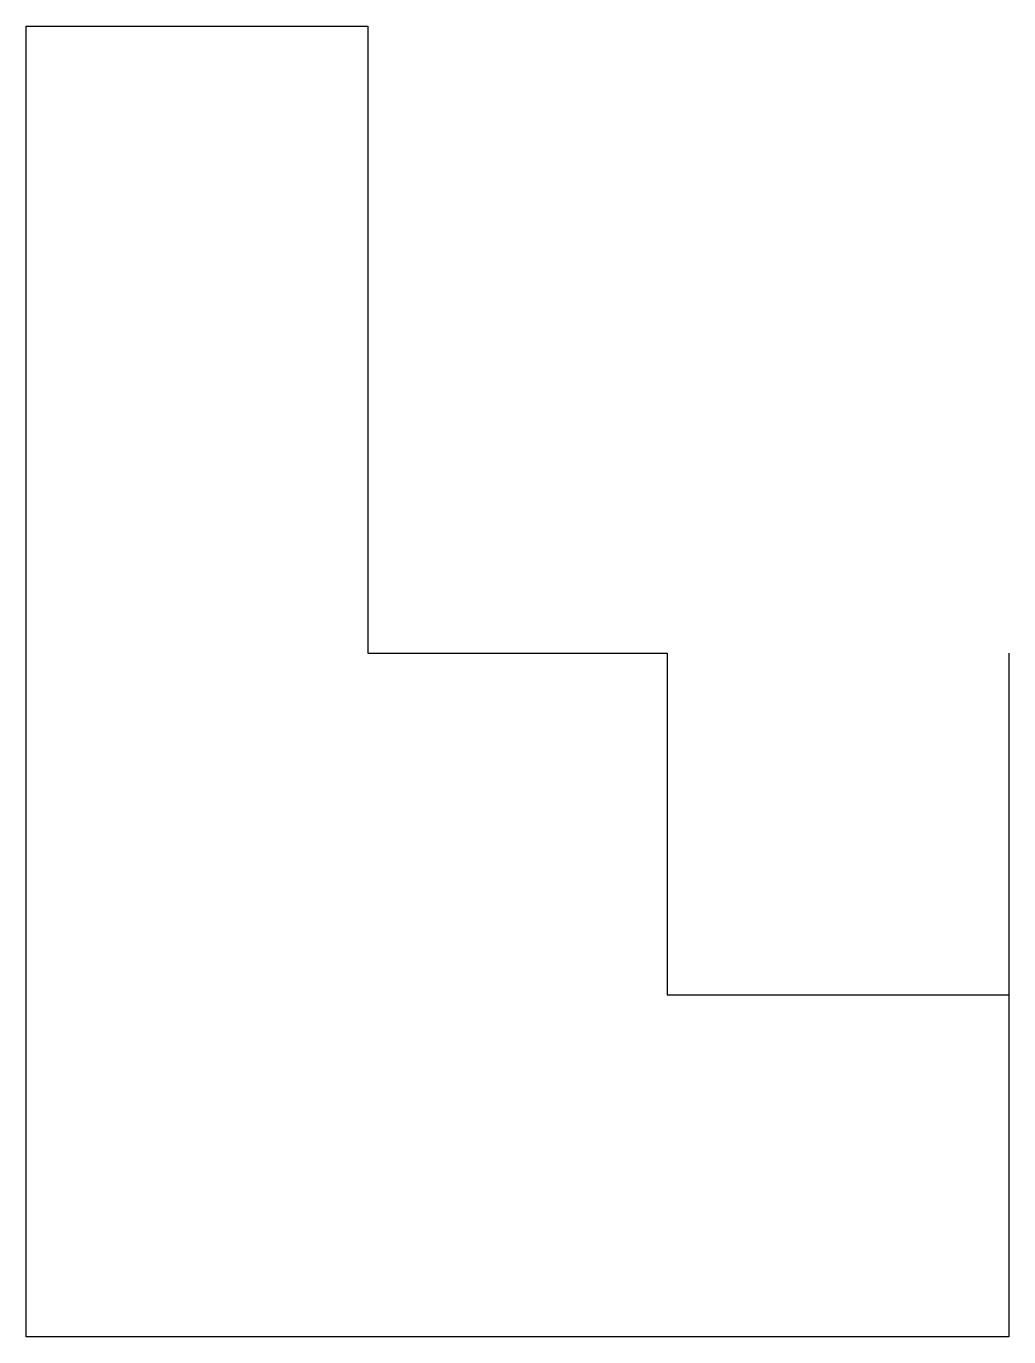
# Model space of a CAD drawing. Header units: millimetres. Extents: x -83.8 to -70, y 6.6 to 25.
import ezdxf

# ---------------------------------------------------------------- set-up
doc = ezdxf.new("R2010")
doc.units = ezdxf.units.MM
doc.layers.get('0').update_dxf_attribs({"linetype": 'CONTINUOUS'})

msp = doc.modelspace()

# ---------------------------------------------------------------- linework, layer by layer
msp.add_line((-70, 16.2), (-70, 11.4))
msp.add_lwpolyline([(-70, 6.6), (-83.8, 6.6), (-83.8, 21), (-83.8, 25), (-79, 25), (-79, 21), (-79, 16.2), (-74.8, 16.2), (-74.8, 11.4), (-70, 11.4)], close=True)

doc.saveas('drawing.dxf')
